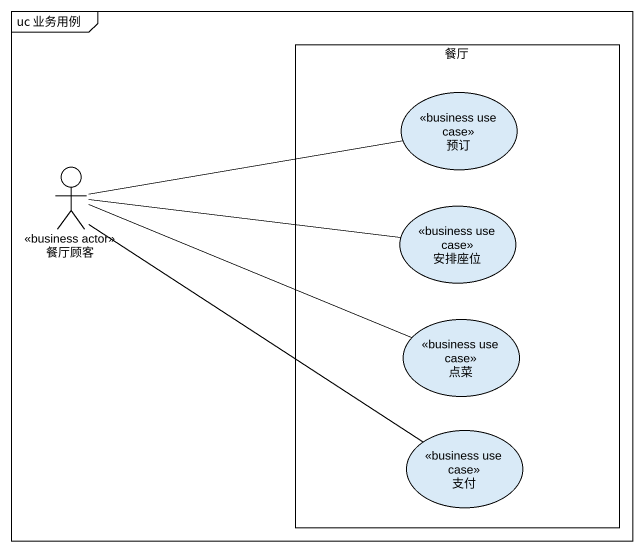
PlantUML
@startuml
mainframe uc 业务用例
rectangle 餐厅 {
  usecase 预订 <<business use case>>
  usecase 安排座位 <<business use case>>
  usecase 点菜 <<business use case>>
  usecase 支付 <<business use case>>
}
actor 餐厅顾客 <<business actor>>
餐厅顾客 -right- 预订
餐厅顾客 -right- 安排座位
餐厅顾客 -right- 点菜
餐厅顾客 -right- 支付
@enduml
